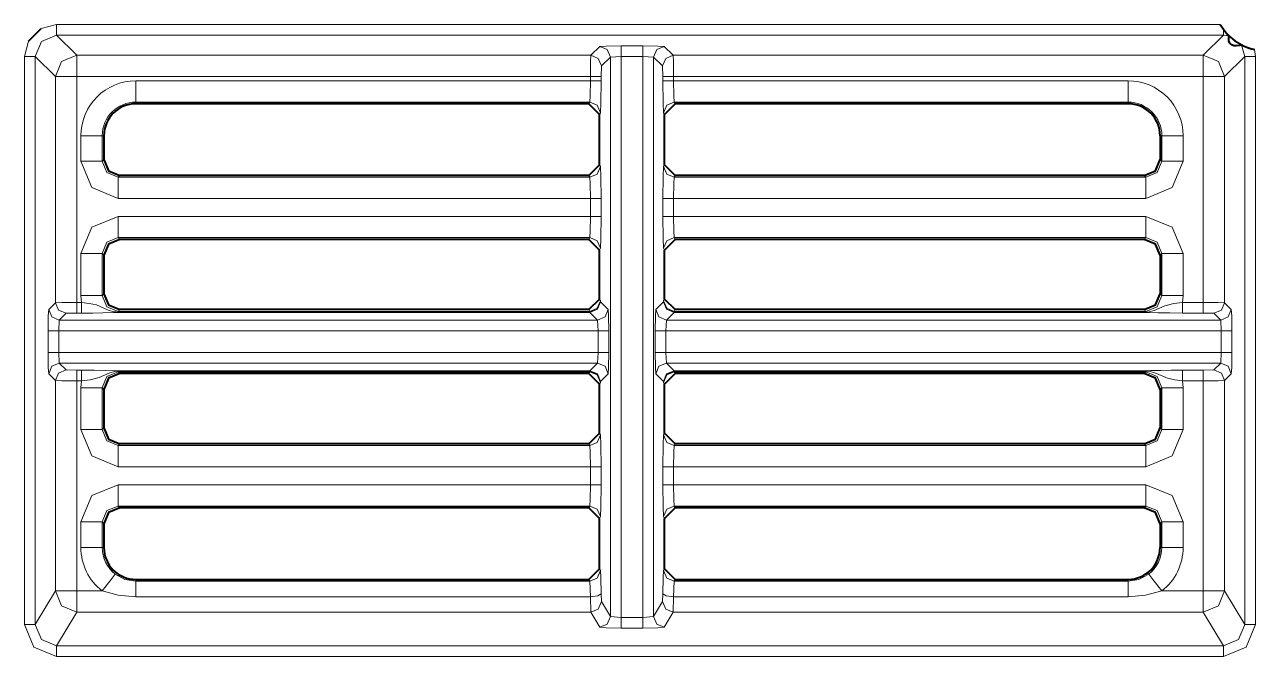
# Model space of a CAD drawing. Header units: millimetres. Extents: x 0 to 2941, y -405 to 1422.
# Drawn here: x 990.8 to 1048.6, y 851.2 to 880.9 of the extents above; entities that cross this region are included whole.
import ezdxf

# ---------------------------------------------------------------- set-up
doc = ezdxf.new("R2010")
doc.units = ezdxf.units.MM
doc.layers.add('FINE', color=9, linetype='Continuous')
doc.layers.add('OUTLINE', color=7, linetype='Continuous')

msp = doc.modelspace()

# ---------------------------------------------------------------- linework, layer by layer
at = {"layer": 'FINE', "lineweight": 9}
for p, q in [((992.329, 880.377), (993.273, 879.434)), ((1047.054, 880.377), (992.329, 880.377)), ((1047.309, 880.345), (1047.054, 880.377)), ((990.83, 879.378), (991.018, 880.105)), ((1017.384, 879.434), (1017.804, 879.854)), ((1018.804, 879.879), (1019.83, 879.879)), ((1048.054, 879.378), (1047.896, 879.917)), ((990.83, 852.713), (990.83, 879.378)), ((991.33, 879.378), (991.33, 852.713)), ((993.273, 879.434), (1017.384, 879.434)), ((1018.304, 879.354), (1017.884, 878.934)), ((1018.804, 879.379), (1018.304, 879.354)), ((1018.304, 853.086), (1018.304, 879.354)), ((1019.83, 879.379), (1018.804, 879.379)), ((1018.804, 879.379), (1018.804, 853.044)), ((1019.83, 853.044), (1019.83, 879.379)), ((1020.329, 879.354), (1019.83, 879.379)), ((1020.329, 879.354), (1020.329, 853.086)), ((1020.749, 878.934), (1020.329, 879.354)), ((1048.054, 879.378), (1047.11, 878.434)), ((1048.054, 852.713), (1048.054, 879.378)), ((1048.518, 879.701), (1048.554, 879.378)), ((1048.554, 879.378), (1048.554, 852.713)), ((1017.884, 878.934), (1017.871, 878.434)), ((1020.762, 878.434), (1020.749, 878.934)), ((993.273, 878.434), (993.273, 867.833)), ((1017.371, 878.434), (993.273, 878.434)), ((996.049, 878.238), (1017.371, 878.238)), ((1017.371, 878.238), (1017.371, 878.434)), ((1017.871, 878.434), (1017.871, 878.238)), ((1020.762, 878.238), (1020.762, 878.434)), ((1046.11, 878.434), (1021.262, 878.434)), ((1021.262, 878.434), (1021.262, 878.238)), ((1021.262, 878.238), (1042.584, 878.238)), ((996.049, 877.24), (996.049, 877.159)), ((1017.334, 877.24), (996.049, 877.24)), ((1017.293, 877.159), (1017.334, 877.24)), ((1042.584, 877.24), (1021.299, 877.24)), ((1021.299, 877.24), (1021.34, 877.159)), ((1042.584, 877.159), (1042.584, 877.24)), ((1017.834, 876.74), (1017.793, 876.658)), ((1020.84, 876.658), (1020.799, 876.74)), ((993.469, 874.46), (993.469, 875.659)), ((994.467, 875.659), (994.467, 874.46)), ((994.549, 875.659), (994.467, 875.659)), ((1044.166, 875.659), (1044.085, 875.659)), ((1045.165, 875.659), (1045.165, 874.46)), ((994.467, 874.46), (994.549, 874.542)), ((1017.793, 874.293), (1017.834, 874.211)), ((1020.799, 874.211), (1020.84, 874.293)), ((995.298, 873.793), (995.216, 873.711)), ((1021.34, 873.793), (1021.299, 873.711)), ((1021.299, 873.711), (1043.417, 873.711)), ((1043.417, 873.711), (1043.336, 873.793)), ((1017.371, 872.713), (995.216, 872.713)), ((1017.371, 871.873), (1017.371, 872.713)), ((1020.762, 871.873), (1020.762, 872.713)), ((1043.417, 872.713), (1021.262, 872.713)), ((1021.262, 872.713), (1021.262, 871.873)), ((995.216, 871.873), (1017.371, 871.873)), ((1021.262, 871.873), (1043.417, 871.873)), ((995.216, 870.874), (995.298, 870.793)), ((1017.334, 870.874), (995.216, 870.874)), ((1017.293, 870.793), (1017.334, 870.874)), ((1043.417, 870.874), (1021.299, 870.874)), ((1021.299, 870.874), (1021.34, 870.793)), ((1043.336, 870.793), (1043.417, 870.874)), ((993.469, 868.16), (993.469, 870.125)), ((1017.834, 870.375), (1017.793, 870.293)), ((1020.84, 870.293), (1020.799, 870.375)), ((1044.166, 870.125), (1044.085, 870.044)), ((1045.165, 870.125), (1045.165, 868.16)), ((994.467, 868.16), (994.549, 868.242)), ((991.958, 867.505), (992.273, 867.821)), ((993.273, 867.833), (993.499, 867.833)), ((993.499, 867.833), (993.469, 868.16)), ((1017.793, 867.993), (1017.834, 867.911)), ((1017.834, 867.911), (1017.842, 867.862)), ((1017.842, 867.862), (1018.199, 867.505)), ((1020.434, 867.505), (1020.791, 867.862)), ((1020.791, 867.862), (1020.799, 867.911)), ((1020.799, 867.911), (1020.84, 867.993)), ((1045.165, 868.16), (1045.134, 867.833)), ((992.773, 867.321), (992.458, 867.005)), ((993.273, 867.333), (992.773, 867.321)), ((993.499, 867.333), (993.273, 867.333)), ((995.298, 867.493), (995.216, 867.411)), ((1017.342, 867.363), (995.216, 867.363)), ((1017.342, 867.379), (1017.334, 867.411)), ((1017.699, 867.005), (1017.342, 867.363)), ((1021.299, 867.411), (1021.291, 867.379)), ((1021.291, 867.379), (1043.417, 867.379)), ((1043.417, 867.363), (1021.291, 867.363)), ((1021.34, 867.493), (1021.299, 867.411)), ((1021.299, 867.411), (1043.417, 867.411)), ((1043.417, 867.411), (1043.336, 867.493)), ((1046.11, 867.333), (1045.134, 867.333)), ((1046.61, 867.321), (1046.11, 867.333)), ((991.933, 865.48), (991.933, 866.506)), ((992.458, 867.005), (992.432, 866.506)), ((1017.725, 866.506), (992.432, 866.506)), ((992.432, 866.506), (992.432, 865.48)), ((992.458, 867.005), (1017.699, 867.005)), ((1017.725, 866.506), (1017.699, 867.005)), ((1017.725, 865.48), (1017.725, 866.506)), ((1018.225, 866.506), (1018.225, 865.48)), ((1020.409, 865.48), (1020.409, 866.506)), ((1046.951, 866.506), (1020.908, 866.506)), ((1046.951, 866.506), (1046.926, 867.005)), ((1046.951, 865.48), (1046.951, 866.506)), ((1047.451, 866.506), (1047.451, 865.48)), ((992.432, 865.48), (1017.725, 865.48)), ((992.432, 865.48), (992.458, 864.98)), ((1017.699, 864.98), (1017.725, 865.48)), ((1020.908, 865.48), (1046.951, 865.48)), ((1020.908, 865.48), (1020.934, 864.98)), ((1046.926, 864.98), (1046.951, 865.48)), ((992.458, 864.98), (992.773, 864.665)), ((1017.699, 864.98), (992.458, 864.98)), ((1017.342, 864.623), (1017.699, 864.98)), ((1020.934, 864.98), (1021.291, 864.623)), ((1046.926, 864.98), (1020.934, 864.98)), ((1046.61, 864.665), (1046.926, 864.98)), ((992.273, 864.165), (991.958, 864.48)), ((992.273, 854.286), (992.273, 864.165)), ((992.773, 864.665), (993.273, 864.652)), ((993.273, 864.652), (993.499, 864.652)), ((993.499, 864.152), (993.273, 864.152)), ((993.273, 864.152), (993.273, 854.286)), ((993.469, 863.825), (993.499, 864.152)), ((995.216, 864.623), (1017.342, 864.623)), ((1018.199, 864.48), (1017.842, 864.123)), ((1021.291, 864.623), (1043.417, 864.623)), ((1043.417, 864.606), (1021.291, 864.606)), ((1021.291, 864.606), (1021.299, 864.574)), ((1043.336, 864.493), (1043.417, 864.574)), ((1045.134, 864.652), (1046.11, 864.652)), ((1046.11, 864.152), (1045.134, 864.152)), ((1045.134, 864.152), (1045.165, 863.825)), ((1046.11, 864.652), (1046.61, 864.665)), ((1046.11, 854.286), (1046.11, 864.152)), ((1047.425, 864.48), (1047.11, 864.165)), ((1047.11, 864.165), (1047.11, 854.286)), ((993.469, 861.86), (993.469, 863.825)), ((1020.799, 864.075), (1020.791, 864.123)), ((1020.84, 863.993), (1020.799, 864.075)), ((1044.166, 863.825), (1044.085, 863.744)), ((1045.165, 863.825), (1045.165, 861.86)), ((1017.793, 861.693), (1017.834, 861.611)), ((1020.799, 861.611), (1020.84, 861.693)), ((995.298, 861.193), (995.216, 861.111)), ((995.216, 861.111), (1017.334, 861.111)), ((1017.334, 861.111), (1017.293, 861.193)), ((1021.34, 861.193), (1021.299, 861.111)), ((1021.299, 861.111), (1043.417, 861.111)), ((1043.417, 861.111), (1043.336, 861.193)), ((1017.871, 860.113), (1017.871, 859.273)), ((1020.762, 859.273), (1020.762, 860.113)), ((1043.417, 860.113), (1021.262, 860.113)), ((1021.262, 860.113), (1021.262, 859.273)), ((1021.262, 859.273), (1043.417, 859.273)), ((995.216, 858.274), (995.298, 858.193)), ((1021.299, 858.274), (1021.34, 858.193)), ((1043.417, 858.274), (1021.299, 858.274)), ((1043.336, 858.193), (1043.417, 858.274)), ((993.469, 856.328), (993.469, 857.525)), ((994.549, 857.444), (994.467, 857.525)), ((994.467, 857.525), (994.467, 856.328)), ((1017.834, 857.775), (1017.793, 857.693)), ((1020.84, 857.693), (1020.799, 857.775)), ((1044.166, 857.525), (1044.085, 857.444)), ((1045.165, 857.525), (1045.165, 856.328)), ((994.467, 856.328), (994.549, 856.328)), ((1017.793, 855.328), (1017.836, 855.242)), ((1020.797, 855.242), (1020.84, 855.328)), ((996.049, 854.828), (996.049, 854.742)), ((996.049, 854.742), (1017.336, 854.742)), ((1017.336, 854.742), (1017.293, 854.828)), ((1017.372, 854.015), (1017.336, 854.742)), ((1021.297, 854.742), (1021.261, 854.015)), ((1042.584, 854.742), (1042.584, 854.828)), ((991.33, 852.713), (992.273, 854.286)), ((993.273, 854.286), (994.471, 854.286)), ((1017.872, 854.151), (1017.884, 853.787)), ((1017.884, 853.787), (1018.304, 853.086)), ((1020.329, 853.086), (1020.75, 853.787)), ((1020.75, 853.787), (1020.761, 854.151)), ((1021.261, 854.015), (1021.249, 853.287)), ((1042.584, 854.015), (1021.261, 854.015)), ((1044.162, 854.286), (1046.11, 854.286)), ((1047.11, 854.286), (1048.054, 852.713)), ((993.273, 853.287), (992.328, 851.713)), ((1017.384, 853.287), (993.273, 853.287)), ((1017.804, 852.587), (1017.384, 853.287)), ((1021.249, 853.287), (1020.829, 852.587)), ((1046.11, 853.287), (1021.249, 853.287)), ((1047.055, 851.713), (1046.11, 853.287)), ((1018.304, 853.086), (1018.804, 853.044)), ((1018.804, 853.044), (1019.83, 853.044)), ((1019.83, 853.044), (1020.329, 853.086)), ((1019.83, 852.544), (1018.804, 852.544)), ((992.328, 851.713), (1047.055, 851.713)), ((1047.055, 851.213), (992.328, 851.213))]:
    msp.add_line(p, q, dxfattribs=at)
for points in [[(991.602, 880.689), (992.329, 880.877), (1046.909, 880.877)], [(992.329, 880.877), (992.329, 880.528), (992.329, 880.377)], [(992.329, 880.377), (991.622, 880.085), (991.33, 879.378)], [(1020.829, 879.854), (1021.249, 879.434), (1046.11, 879.434), (1047.054, 880.377)], [(1047.054, 880.655), (1047.054, 880.456), (1047.054, 880.377)], [(1017.804, 879.854), (1018.106, 879.872), (1018.804, 879.879)], [(1018.304, 879.354), (1018.157, 879.707), (1017.804, 879.854)], [(1018.804, 879.379), (1018.804, 879.728), (1018.804, 879.879)], [(1019.83, 879.379), (1019.83, 879.728), (1019.83, 879.879)], [(1019.83, 879.879), (1020.527, 879.872), (1020.829, 879.854)], [(1020.329, 879.354), (1020.476, 879.707), (1020.829, 879.854)], [(991.33, 879.378), (991.179, 879.378), (990.83, 879.378)], [(992.273, 867.821), (992.273, 878.434), (991.33, 879.378)], [(992.273, 878.434), (992.566, 879.141), (993.273, 879.434)], [(993.273, 878.434), (993.273, 879.132), (993.273, 879.434)], [(1017.371, 878.434), (1017.375, 879.132), (1017.384, 879.434)], [(1017.884, 878.934), (1017.737, 879.287), (1017.384, 879.434)], [(1020.749, 878.934), (1020.896, 879.287), (1021.249, 879.434)], [(1021.249, 879.434), (1021.258, 879.132), (1021.262, 878.434)], [(1046.11, 879.434), (1046.817, 879.141), (1047.11, 878.434)], [(1046.11, 879.434), (1046.11, 879.132), (1046.11, 878.434)], [(1048.554, 879.378), (1048.205, 879.378), (1048.054, 879.378)], [(993.273, 878.434), (992.575, 878.434), (992.273, 878.434)], [(996.049, 877.24), (996.049, 877.55), (996.049, 878.238)], [(1017.334, 877.24), (1017.36, 877.55), (1017.371, 878.238)], [(1017.871, 878.434), (1017.72, 878.434), (1017.371, 878.434)], [(1017.371, 878.238), (1017.72, 878.238), (1017.871, 878.238)], [(1017.871, 878.238), (1017.86, 877.206), (1017.834, 876.74)], [(1020.762, 878.434), (1020.913, 878.434), (1021.262, 878.434)], [(1020.762, 878.238), (1020.913, 878.238), (1021.262, 878.238)], [(1020.799, 876.74), (1020.773, 877.206), (1020.762, 878.238)], [(1021.262, 878.238), (1021.273, 877.55), (1021.299, 877.24)], [(1042.584, 878.238), (1042.584, 877.55), (1042.584, 877.24)], [(1045.134, 867.833), (1046.11, 867.833), (1046.11, 878.434)], [(1047.11, 878.434), (1046.808, 878.434), (1046.11, 878.434)], [(1047.11, 878.434), (1047.11, 867.821), (1047.425, 867.505)], [(1017.334, 877.24), (1017.687, 877.093), (1017.834, 876.74)], [(1020.799, 876.74), (1020.946, 877.093), (1021.299, 877.24)], [(994.467, 875.659), (994.157, 875.659), (993.469, 875.659)], [(1044.085, 874.542), (1044.166, 874.46), (1044.166, 875.659)], [(1045.165, 875.659), (1044.476, 875.659), (1044.166, 875.659)], [(994.467, 874.46), (994.157, 874.46), (993.469, 874.46)], [(995.216, 872.713), (993.98, 873.224), (993.469, 874.46)], [(994.467, 874.46), (994.685, 873.93), (995.216, 873.711)], [(1017.834, 874.211), (1017.687, 873.858), (1017.334, 873.711)], [(1017.834, 874.211), (1017.86, 873.745), (1017.871, 872.713)], [(1020.762, 872.713), (1020.773, 873.745), (1020.799, 874.211)], [(1021.299, 873.711), (1020.946, 873.858), (1020.799, 874.211)], [(1043.417, 873.711), (1043.948, 873.93), (1044.166, 874.46)], [(1045.165, 874.46), (1044.653, 873.224), (1043.417, 872.713)], [(1045.165, 874.46), (1044.476, 874.46), (1044.166, 874.46)], [(995.216, 873.711), (1017.334, 873.711), (1017.293, 873.793)], [(995.216, 873.711), (995.216, 873.401), (995.216, 872.713)], [(1017.371, 872.713), (1017.36, 873.401), (1017.334, 873.711)], [(1021.299, 873.711), (1021.273, 873.401), (1021.262, 872.713)], [(1043.417, 872.713), (1043.417, 873.401), (1043.417, 873.711)], [(1017.871, 872.713), (1017.72, 872.713), (1017.371, 872.713)], [(1017.871, 872.713), (1017.871, 871.873), (1017.86, 870.84), (1017.834, 870.375)], [(1021.262, 872.713), (1020.913, 872.713), (1020.762, 872.713)], [(993.469, 870.125), (993.98, 871.361), (995.216, 871.873)], [(995.216, 871.873), (995.216, 871.184), (995.216, 870.874)], [(1017.334, 870.874), (1017.36, 871.184), (1017.371, 871.873)], [(1017.871, 871.873), (1017.72, 871.873), (1017.371, 871.873)], [(1021.262, 871.873), (1020.913, 871.873), (1020.762, 871.873)], [(1020.799, 870.375), (1020.773, 870.84), (1020.762, 871.873)], [(1021.262, 871.873), (1021.273, 871.184), (1021.299, 870.874)], [(1043.417, 871.873), (1043.417, 871.184), (1043.417, 870.874)], [(1043.417, 871.873), (1044.653, 871.361), (1045.165, 870.125)], [(995.216, 870.874), (994.685, 870.656), (994.467, 870.125)], [(1017.334, 870.874), (1017.687, 870.728), (1017.834, 870.375)], [(1020.799, 870.375), (1020.946, 870.728), (1021.299, 870.874)], [(1044.166, 870.125), (1043.948, 870.656), (1043.417, 870.874)], [(993.469, 870.125), (994.157, 870.125), (994.467, 870.125)], [(994.549, 870.044), (994.467, 870.125), (994.467, 868.16)], [(1044.085, 868.242), (1044.166, 868.16), (1044.166, 870.125)], [(1044.166, 870.125), (1044.476, 870.125), (1045.165, 870.125)], [(992.273, 867.821), (992.575, 867.83), (993.273, 867.833)], [(992.273, 867.821), (992.42, 867.467), (992.773, 867.321)], [(993.273, 867.833), (993.273, 867.484), (993.273, 867.333)], [(993.469, 868.16), (994.157, 868.16), (994.467, 868.16)], [(993.499, 867.833), (993.499, 867.484), (993.499, 867.333)], [(993.499, 867.833), (993.863, 867.79), (994.206, 867.713), (994.724, 867.488), (994.861, 867.436), (994.968, 867.407), (995.113, 867.384), (995.183, 867.38), (995.216, 867.379), (1017.342, 867.379)], [(994.467, 868.16), (994.685, 867.63), (995.216, 867.411)], [(1017.834, 867.911), (1017.687, 867.558), (1017.334, 867.411)], [(1017.842, 867.862), (1017.694, 867.522), (1017.342, 867.379)], [(1017.842, 867.862), (1017.695, 867.509), (1017.342, 867.363)], [(1021.291, 867.379), (1020.939, 867.522), (1020.791, 867.862)], [(1021.291, 867.363), (1020.938, 867.509), (1020.791, 867.862)], [(1021.299, 867.411), (1020.946, 867.558), (1020.799, 867.911)], [(1043.417, 867.411), (1043.948, 867.63), (1044.166, 868.16)], [(1043.417, 867.379), (1043.487, 867.382), (1043.574, 867.39), (1043.814, 867.45), (1044.314, 867.672), (1044.727, 867.783), (1045.134, 867.833)], [(1044.166, 868.16), (1044.476, 868.16), (1045.165, 868.16)], [(1045.134, 867.333), (1045.134, 867.484), (1045.134, 867.833)], [(1046.11, 867.333), (1046.11, 867.484), (1046.11, 867.833)], [(1046.11, 867.833), (1046.808, 867.83), (1047.11, 867.821)], [(1046.61, 867.321), (1046.964, 867.467), (1047.11, 867.821)], [(991.933, 866.506), (991.94, 867.203), (991.958, 867.505)], [(991.958, 867.505), (992.105, 867.152), (992.458, 867.005)], [(995.216, 867.363), (995.203, 867.363), (995.176, 867.362), (995.117, 867.361), (995.068, 867.36), (994.994, 867.357), (994.5, 867.343), (994.029, 867.336), (993.499, 867.333)], [(995.216, 867.411), (1017.334, 867.411), (1017.293, 867.493)], [(995.216, 867.411), (995.216, 867.401), (995.216, 867.379)], [(995.216, 867.379), (995.216, 867.368), (995.216, 867.363)], [(1017.342, 867.363), (1017.342, 867.368), (1017.342, 867.379)], [(1018.199, 867.505), (1018.052, 867.152), (1017.699, 867.005)], [(1018.199, 867.505), (1018.217, 867.203), (1018.225, 866.506)], [(1020.409, 866.506), (1020.416, 867.203), (1020.434, 867.505)], [(1020.934, 867.005), (1020.581, 867.152), (1020.434, 867.505)], [(1021.291, 867.363), (1020.934, 867.005), (1046.926, 867.005), (1046.61, 867.321)], [(1021.291, 867.379), (1021.291, 867.368), (1021.291, 867.363)], [(1043.417, 867.411), (1043.417, 867.401), (1043.417, 867.379)], [(1043.417, 867.363), (1043.417, 867.368), (1043.417, 867.379)], [(1045.134, 867.333), (1044.542, 867.337), (1043.994, 867.346), (1043.586, 867.359), (1043.478, 867.362), (1043.444, 867.363), (1043.417, 867.363)], [(1046.926, 867.005), (1047.279, 867.152), (1047.425, 867.505)], [(1047.425, 867.505), (1047.444, 867.203), (1047.451, 866.506)], [(991.933, 866.506), (992.083, 866.506), (992.432, 866.506)], [(1018.225, 866.506), (1018.074, 866.506), (1017.725, 866.506)], [(1020.908, 866.506), (1020.559, 866.506), (1020.409, 866.506)], [(1020.934, 867.005), (1020.908, 866.506), (1020.908, 865.48)], [(1046.951, 866.506), (1047.3, 866.506), (1047.451, 866.506)], [(991.933, 865.48), (992.083, 865.48), (992.432, 865.48)], [(991.958, 864.48), (991.94, 864.782), (991.933, 865.48)], [(1018.225, 865.48), (1018.074, 865.48), (1017.725, 865.48)], [(1018.225, 865.48), (1018.217, 864.782), (1018.199, 864.48)], [(1020.908, 865.48), (1020.559, 865.48), (1020.409, 865.48)], [(1020.791, 864.123), (1020.434, 864.48), (1020.416, 864.782), (1020.409, 865.48)], [(1046.951, 865.48), (1047.3, 865.48), (1047.451, 865.48)], [(1047.451, 865.48), (1047.444, 864.782), (1047.425, 864.48)], [(991.958, 864.48), (992.105, 864.833), (992.458, 864.98)], [(1018.199, 864.48), (1018.052, 864.833), (1017.699, 864.98)], [(1020.934, 864.98), (1020.581, 864.833), (1020.434, 864.48)], [(1046.926, 864.98), (1047.279, 864.833), (1047.425, 864.48)], [(992.273, 864.165), (992.42, 864.518), (992.773, 864.665)], [(993.273, 864.152), (992.575, 864.156), (992.273, 864.165)], [(993.273, 864.152), (993.273, 864.501), (993.273, 864.652)], [(993.499, 864.152), (993.499, 864.501), (993.499, 864.652)], [(993.499, 864.652), (994.091, 864.649), (994.639, 864.64), (995.047, 864.627), (995.155, 864.623), (995.189, 864.623), (995.216, 864.623)], [(995.216, 864.606), (995.146, 864.604), (995.059, 864.595), (994.819, 864.535), (994.32, 864.313), (993.906, 864.202), (993.499, 864.152)], [(995.216, 864.574), (994.685, 864.356), (994.467, 863.825)], [(995.216, 864.606), (995.216, 864.618), (995.216, 864.623)], [(1017.334, 864.574), (1017.342, 864.606), (995.216, 864.606)], [(995.216, 864.606), (995.216, 864.585), (995.216, 864.574)], [(1017.293, 864.493), (1017.334, 864.574), (995.216, 864.574), (995.298, 864.493)], [(1017.834, 864.075), (1017.687, 864.428), (1017.334, 864.574)], [(1017.842, 864.123), (1017.695, 864.476), (1017.342, 864.623)], [(1017.342, 864.606), (1017.342, 864.618), (1017.342, 864.623)], [(1017.842, 864.123), (1017.694, 864.463), (1017.342, 864.606)], [(1021.291, 864.623), (1020.938, 864.476), (1020.791, 864.123)], [(1021.291, 864.606), (1020.939, 864.463), (1020.791, 864.123)], [(1021.299, 864.574), (1020.946, 864.428), (1020.799, 864.075)], [(1021.291, 864.623), (1021.291, 864.618), (1021.291, 864.606)], [(1043.417, 864.574), (1021.299, 864.574), (1021.34, 864.493)], [(1043.417, 864.623), (1043.43, 864.623), (1043.457, 864.623), (1043.516, 864.624), (1043.565, 864.626), (1043.64, 864.629), (1044.133, 864.643), (1044.604, 864.65), (1045.134, 864.652)], [(1043.417, 864.623), (1043.417, 864.618), (1043.417, 864.606)], [(1043.417, 864.606), (1043.417, 864.585), (1043.417, 864.574)], [(1045.134, 864.152), (1044.77, 864.195), (1044.427, 864.273), (1043.909, 864.498), (1043.772, 864.549), (1043.666, 864.578), (1043.52, 864.601), (1043.45, 864.606), (1043.417, 864.606)], [(1044.166, 863.825), (1043.948, 864.356), (1043.417, 864.574)], [(1045.134, 864.652), (1045.134, 864.501), (1045.134, 864.152)], [(1046.11, 864.652), (1046.11, 864.501), (1046.11, 864.152)], [(1047.11, 864.165), (1046.808, 864.156), (1046.11, 864.152)], [(1046.61, 864.665), (1046.964, 864.518), (1047.11, 864.165)], [(993.469, 863.825), (994.157, 863.825), (994.467, 863.825)], [(994.549, 863.744), (994.467, 863.825), (994.467, 861.86), (994.549, 861.942)], [(1017.842, 864.123), (1017.834, 864.075), (1017.793, 863.993)], [(1044.085, 861.942), (1044.166, 861.86), (1044.166, 863.825)], [(1044.166, 863.825), (1044.476, 863.825), (1045.165, 863.825)], [(993.469, 861.86), (994.157, 861.86), (994.467, 861.86)], [(995.216, 860.113), (993.98, 860.624), (993.469, 861.86)], [(994.467, 861.86), (994.685, 861.33), (995.216, 861.111)], [(1043.417, 861.111), (1043.948, 861.33), (1044.166, 861.86)], [(1045.165, 861.86), (1044.653, 860.624), (1043.417, 860.113)], [(1044.166, 861.86), (1044.476, 861.86), (1045.165, 861.86)], [(1017.334, 861.111), (1017.687, 861.258), (1017.834, 861.611)], [(1017.834, 861.611), (1017.86, 861.145), (1017.871, 860.113)], [(1020.762, 860.113), (1020.773, 861.145), (1020.799, 861.611)], [(1020.799, 861.611), (1020.946, 861.258), (1021.299, 861.111)], [(995.216, 861.111), (995.216, 860.801), (995.216, 860.113)], [(1017.371, 860.113), (1017.36, 860.801), (1017.334, 861.111)], [(1021.299, 861.111), (1021.273, 860.801), (1021.262, 860.113)], [(1043.417, 861.111), (1043.417, 860.801), (1043.417, 860.113)], [(995.216, 859.273), (1017.371, 859.273), (1017.371, 860.113), (995.216, 860.113)], [(1017.371, 860.113), (1017.72, 860.113), (1017.871, 860.113)], [(1020.762, 860.113), (1020.913, 860.113), (1021.262, 860.113)], [(993.469, 857.525), (993.98, 858.761), (995.216, 859.273)], [(995.216, 859.273), (995.216, 858.584), (995.216, 858.274)], [(1017.334, 858.274), (1017.36, 858.584), (1017.371, 859.273)], [(1017.371, 859.273), (1017.72, 859.273), (1017.871, 859.273)], [(1017.871, 859.273), (1017.86, 858.24), (1017.834, 857.775)], [(1020.762, 859.273), (1020.913, 859.273), (1021.262, 859.273)], [(1020.799, 857.775), (1020.773, 858.24), (1020.762, 859.273)], [(1021.262, 859.273), (1021.273, 858.584), (1021.299, 858.274)], [(1043.417, 859.273), (1043.417, 858.584), (1043.417, 858.274)], [(1043.417, 859.273), (1044.653, 858.761), (1045.165, 857.525)], [(995.216, 858.274), (994.685, 858.056), (994.467, 857.525)], [(1017.293, 858.193), (1017.334, 858.274), (995.216, 858.274)], [(1017.334, 858.274), (1017.687, 858.127), (1017.834, 857.775)], [(1020.799, 857.775), (1020.946, 858.127), (1021.299, 858.274)], [(1044.166, 857.525), (1043.948, 858.056), (1043.417, 858.274)], [(993.469, 857.525), (994.157, 857.525), (994.467, 857.525)], [(1044.085, 856.328), (1044.166, 856.328), (1044.166, 857.525)], [(1044.166, 857.525), (1044.476, 857.525), (1045.165, 857.525)], [(993.469, 856.328), (994.157, 856.328), (994.467, 856.328)], [(1044.166, 856.328), (1044.476, 856.328), (1045.165, 856.328)], [(994.471, 854.286), (994.892, 854.831), (995.081, 855.076)], [(995.081, 855.076), (995.536, 854.829), (996.049, 854.742)], [(1017.836, 855.242), (1017.689, 854.889), (1017.336, 854.742)], [(1017.836, 855.242), (1017.858, 854.916), (1017.872, 854.151)], [(1020.761, 854.151), (1020.775, 854.916), (1020.797, 855.242)], [(1020.797, 855.242), (1020.944, 854.889), (1021.297, 854.742)], [(1043.552, 855.076), (1043.741, 854.831), (1044.162, 854.286)], [(996.049, 854.742), (996.049, 854.525), (996.049, 854.015)], [(1021.34, 854.828), (1021.297, 854.742), (1042.584, 854.742)], [(1042.584, 854.742), (1042.584, 854.525), (1042.584, 854.015)], [(993.273, 853.287), (992.566, 853.58), (992.273, 854.286)], [(993.273, 854.286), (992.575, 854.286), (992.273, 854.286)], [(993.273, 854.286), (993.273, 853.595), (993.273, 853.287)], [(1017.384, 853.287), (1017.372, 854.015), (996.049, 854.015), (995.212, 854.086), (994.471, 854.286)], [(1017.872, 854.151), (1017.721, 854.056), (1017.372, 854.015)], [(1017.884, 853.787), (1017.737, 853.434), (1017.384, 853.287)], [(1020.75, 853.787), (1020.896, 853.434), (1021.249, 853.287)], [(1020.761, 854.151), (1020.912, 854.056), (1021.261, 854.015)], [(1044.162, 854.286), (1043.405, 854.083), (1042.584, 854.015)], [(1047.11, 854.286), (1046.817, 853.58), (1046.11, 853.287)], [(1047.11, 854.286), (1046.808, 854.286), (1046.11, 854.286)], [(1046.11, 853.287), (1046.11, 853.595), (1046.11, 854.286)], [(991.33, 852.713), (991.179, 852.713), (990.83, 852.713)], [(992.328, 851.213), (991.269, 851.652), (990.83, 852.713)], [(991.33, 852.713), (991.622, 852.005), (992.328, 851.713)], [(1018.304, 853.086), (1018.157, 852.733), (1017.804, 852.587)], [(1018.804, 852.544), (1018.106, 852.557), (1017.804, 852.587)], [(1018.804, 853.044), (1018.804, 852.698), (1018.804, 852.544)], [(1019.83, 853.044), (1019.83, 852.698), (1019.83, 852.544)], [(1020.829, 852.587), (1020.527, 852.557), (1019.83, 852.544)], [(1020.329, 853.086), (1020.476, 852.733), (1020.829, 852.587)], [(1047.055, 851.713), (1047.762, 852.005), (1048.054, 852.713)], [(1048.554, 852.713), (1048.115, 851.652), (1047.055, 851.213)], [(1048.554, 852.713), (1048.205, 852.713), (1048.054, 852.713)], [(992.328, 851.713), (992.328, 851.559), (992.328, 851.213)], [(1047.055, 851.713), (1047.055, 851.559), (1047.055, 851.213)]]:
    msp.add_lwpolyline(points, dxfattribs=at)
for points in [[(996.049, 878.239, 0.414204), (993.469, 875.659)], [(1045.165, 875.659, 0.414223), (1042.584, 878.239)], [(996.049, 877.24, 0.414182), (994.467, 875.659)], [(1044.166, 875.659, 0.414245), (1042.584, 877.24)], [(993.469, 856.328, 0.232262), (994.471, 854.287)], [(994.467, 856.328, 0.232249), (995.081, 855.076)], [(1042.584, 854.742), (1043.088, 854.826), (1043.552, 855.076, 0.232198), (1044.166, 856.328)], [(1044.162, 854.287, 0.232304), (1045.165, 856.328)]]:
    msp.add_lwpolyline(points, format="xyb", dxfattribs=at)
at = {"layer": 'OUTLINE', "lineweight": 40}
for p, q in [((1046.909, 880.877), (1047.054, 880.655)), ((991.018, 880.105), (991.602, 880.689)), ((1017.293, 877.159), (996.049, 877.159)), ((1017.793, 876.658), (1017.293, 877.159)), ((1021.34, 877.159), (1020.84, 876.658)), ((1042.584, 877.159), (1021.34, 877.159)), ((1017.793, 874.293), (1017.793, 876.658)), ((1020.84, 874.293), (1020.84, 876.658)), ((994.549, 875.659), (994.549, 874.542)), ((1044.085, 875.659), (1044.085, 874.542)), ((1017.293, 873.793), (1017.793, 874.293)), ((1020.84, 874.293), (1021.34, 873.793)), ((1017.293, 873.793), (995.298, 873.793)), ((1043.336, 873.793), (1021.34, 873.793)), ((1017.293, 870.793), (995.298, 870.793)), ((1017.793, 870.293), (1017.293, 870.793)), ((994.549, 870.044), (994.549, 868.242)), ((1017.793, 867.993), (1017.793, 870.293)), ((1020.84, 867.993), (1020.84, 870.293)), ((1044.085, 870.044), (1044.085, 868.242)), ((1017.293, 867.493), (1017.793, 867.993)), ((1020.84, 867.993), (1021.34, 867.493)), ((1017.293, 867.493), (995.298, 867.493)), ((1043.336, 867.493), (1021.34, 867.493)), ((1017.293, 864.493), (995.298, 864.493)), ((1017.793, 863.993), (1017.293, 864.493)), ((1021.34, 864.493), (1020.84, 863.993)), ((1043.336, 864.493), (1021.34, 864.493)), ((994.549, 863.744), (994.549, 861.942)), ((1017.793, 861.693), (1017.793, 863.993)), ((1020.84, 861.693), (1020.84, 863.993)), ((1044.085, 863.744), (1044.085, 861.942)), ((1017.293, 861.193), (1017.793, 861.693)), ((1020.84, 861.693), (1021.34, 861.193)), ((1017.293, 861.193), (995.298, 861.193)), ((1043.336, 861.193), (1021.34, 861.193)), ((1017.293, 858.193), (995.298, 858.193)), ((1017.793, 857.693), (1017.293, 858.193)), ((1021.34, 858.193), (1020.84, 857.693)), ((1043.336, 858.193), (1021.34, 858.193)), ((994.549, 857.444), (994.549, 856.328)), ((1017.793, 855.328), (1017.793, 857.693)), ((1020.84, 855.328), (1020.84, 857.693)), ((1044.085, 857.444), (1044.085, 856.328)), ((1017.293, 854.828), (1017.793, 855.328)), ((1020.84, 855.328), (1021.34, 854.828)), ((996.049, 854.828), (1017.293, 854.828)), ((1021.34, 854.828), (1042.584, 854.828))]:
    msp.add_line(p, q, dxfattribs=at)
for points in [[(1046.909, 880.877, 0.207917), (1048.518, 879.701)], [(996.049, 877.159, 0.414197), (994.549, 875.659)], [(1044.085, 875.659, 0.41423), (1042.584, 877.159)], [(994.549, 856.328, 0.41423), (996.049, 854.828)], [(1042.584, 854.828, 0.414197), (1044.085, 856.328)]]:
    msp.add_lwpolyline(points, format="xyb", dxfattribs=at)
for points in [[(1047.054, 880.655), (1047.188, 880.483), (1047.267, 880.393), (1047.301, 880.356), (1047.309, 880.345)], [(1047.896, 879.917), (1047.822, 879.898), (1047.652, 879.876), (1047.541, 879.886), (1047.446, 879.921), (1047.431, 879.93), (1047.424, 879.935), (1047.421, 879.937), (1047.419, 879.939), (1047.417, 879.94), (1047.414, 879.942), (1047.412, 879.944), (1047.408, 879.947), (1047.399, 879.955), (1047.381, 879.972), (1047.351, 880.012), (1047.312, 880.109), (1047.309, 880.344)], [(1047.896, 879.917), (1047.915, 879.91), (1047.98, 879.881), (1048.146, 879.812), (1048.365, 879.74), (1048.518, 879.701)], [(994.549, 874.542), (994.768, 874.012), (995.298, 873.793)], [(1043.336, 873.793), (1043.865, 874.012), (1044.085, 874.542)], [(995.298, 870.793), (994.768, 870.574), (994.549, 870.044)], [(1043.336, 870.793), (1021.34, 870.793), (1020.84, 870.293)], [(1044.085, 870.044), (1043.865, 870.574), (1043.336, 870.793)], [(994.549, 868.242), (994.768, 867.712), (995.298, 867.493)], [(1043.336, 867.493), (1043.865, 867.712), (1044.085, 868.242)], [(995.298, 864.493), (994.768, 864.274), (994.549, 863.744)], [(1044.085, 863.744), (1043.865, 864.274), (1043.336, 864.493)], [(994.549, 861.942), (994.768, 861.412), (995.298, 861.193)], [(1043.336, 861.193), (1043.865, 861.412), (1044.085, 861.942)], [(995.298, 858.193), (994.768, 857.974), (994.549, 857.444)], [(1044.085, 857.444), (1043.865, 857.974), (1043.336, 858.193)]]:
    msp.add_lwpolyline(points, dxfattribs=at)

doc.saveas('drawing.dxf')
